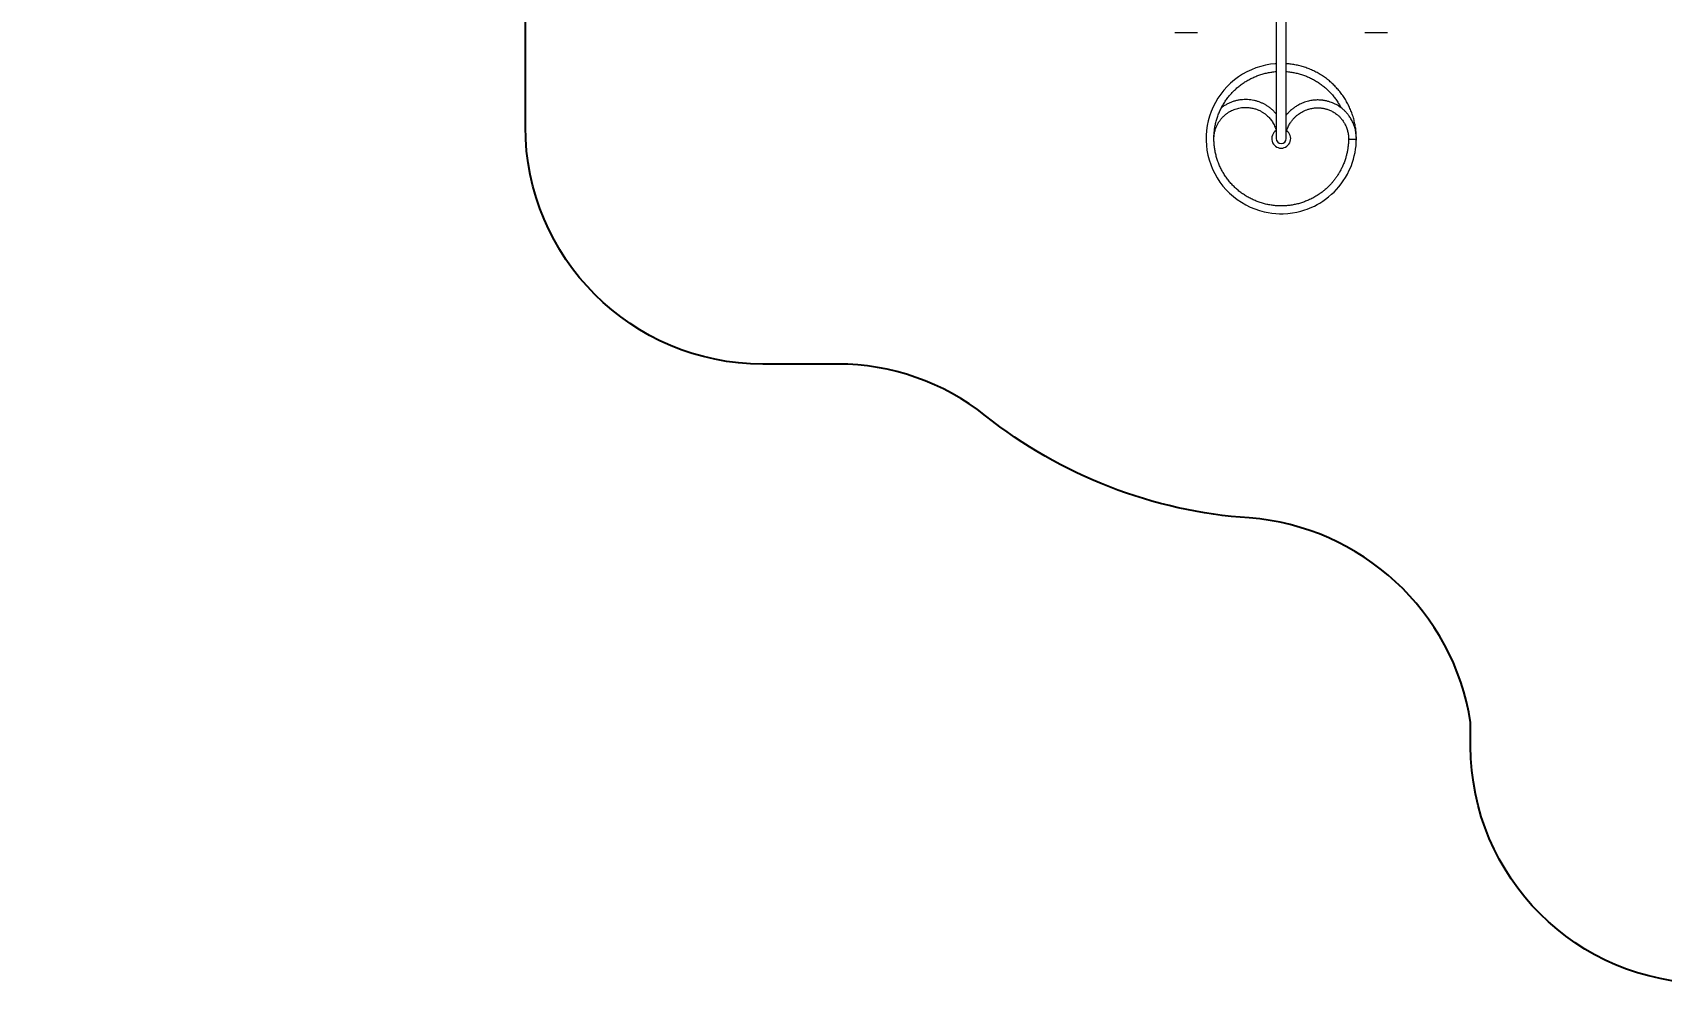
# Model space of a CAD drawing. Header units: millimetres. Extents: x -6562 to 7161, y -6069 to 5384.
# Drawn here: x -6562 to 300, y -6069 to -2062 of the extents above; entities that cross this region are included whole.
import ezdxf

# ---------------------------------------------------------------- set-up
doc = ezdxf.new("R2010")
doc.units = ezdxf.units.MM
for name, color, linetype in [('DiKom', 7, 'Continuous'), ('DIKOM_ОБЪЕКТ', 7, 'Continuous'), ('DIKOM_РАЗМЕР_ЗОНА', 7, 'Continuous'), ('DIKOM_РАЗМЕР_ОБЪЕКТА', 7, 'Continuous')]:
    doc.layers.add(name, color=color, linetype=linetype)
doc.styles.add('style1', font='arial.ttf', dxfattribs={"width": 0.8})
doc.dimstyles.new('1-50', dxfattribs={"dimtxt": 300, "dimasz": 200, "dimexe": 100, "dimexo": 0, "dimgap": 100, "dimtad": 1, "dimtxsty": 'style1', "dimcen": 200, "dimclrd": 7, "dimclre": 7, "dimclrt": 7, "dimadec": 1, "dimazin": 2, "dimtfac": 1, "dimtmove": 0, "dimatfit": 2, "dimfxl": 0, "dimlwd": 25, "dimlwe": 18, "dimarcsym": 0})

# ---------------------------------------------------------------- blocks, each defined once
blk = doc.blocks.new('*D9')
at = {"layer": 'Defpoints', "color": 0, "transparency": 16777216}
for p in [(-2276.8, 2530.5), (6418.8, 2530.5), (1009.4, -4069.5)]:
    blk.add_point(p, dxfattribs=at)
at = {"layer": 'DIKOM_РАЗМЕР_ОБЪЕКТА', "color": 7, "lineweight": 18, "transparency": 16777216}
for p, q in [((-2276.8, 2530.5), (6518.8, 2530.5)), ((1009.4, -4069.5), (6518.8, -4069.5))]:
    blk.add_line(p, q, dxfattribs=at)
at = {"layer": 'DIKOM_РАЗМЕР_ОБЪЕКТА', "color": 7, "lineweight": 25, "transparency": 16777216}
blk.add_line((6418.8, -3869.5), (6418.8, 2330.5), dxfattribs=at)
at = {"layer": 'DIKOM_РАЗМЕР_ОБЪЕКТА', "color": 7, "transparency": 16777216}
for points in [[(6385.4, 2330.5), (6452.1, 2330.5), (6418.8, 2530.5)], [(6385.4, -3869.5), (6452.1, -3869.5), (6418.8, -4069.5)]]:
    blk.add_solid(points, dxfattribs=at)
at = {"layer": 'DIKOM_РАЗМЕР_ОБЪЕКТА', "color": 7, "transparency": 16777216, "insert": (6165.6, -1011), "char_height": 300, "attachment_point": 5, "rotation": 90, "style": 'style1'}
blk.add_mtext('6600', dxfattribs=at)
blk = doc.blocks.new('*D12')
at = {"layer": 'Defpoints', "color": 0, "transparency": 16777216}
for p in [(-2088.2, 4030.5), (7061.3, 4030.5), (1371.9, -6069.5)]:
    blk.add_point(p, dxfattribs=at)
at = {"layer": 'DIKOM_РАЗМЕР_ЗОНА', "color": 7, "lineweight": 18, "transparency": 16777216}
for p, q in [((-2088.2, 4030.5), (7161.3, 4030.5)), ((1371.9, -6069.5), (7161.3, -6069.5))]:
    blk.add_line(p, q, dxfattribs=at)
at = {"layer": 'DIKOM_РАЗМЕР_ЗОНА', "color": 7, "lineweight": 25, "transparency": 16777216}
blk.add_line((7061.3, -5869.5), (7061.3, 3830.5), dxfattribs=at)
at = {"layer": 'DIKOM_РАЗМЕР_ЗОНА', "color": 7, "transparency": 16777216}
for points in [[(7027.9, 3830.5), (7094.6, 3830.5), (7061.3, 4030.5)], [(7027.9, -5869.5), (7094.6, -5869.5), (7061.3, -6069.5)]]:
    blk.add_solid(points, dxfattribs=at)
at = {"layer": 'DIKOM_РАЗМЕР_ЗОНА', "color": 7, "transparency": 16777216, "insert": (6808.1, -1011), "char_height": 300, "attachment_point": 5, "rotation": 90, "style": 'style1'}
blk.add_mtext('10100', dxfattribs=at)

msp = doc.modelspace()

# ---------------------------------------------------------------- linework, layer by layer
at = {"layer": 'DiKom', "color": 3}
for points in [[(-2547.867, -3677.151, 0.1696997), (-3170.727, -3459.484), (-3486.028, -3459.484, -0.41421356), (-4486.028, -2459.484), (-4486.028, -811.484, 0.41072671), (-5474.109, 188.445), (-5574.109, 188.445, -0.41072671), (-6562.19, 1188.374), (-6562.19, 3030.513, -0.41421356), (-5562.19, 4030.513), (419.542, 4030.513, -0.29412251)], [(495.853, -6069.487, -0.41421356), (-504.147, -5069.487), (-504.147, -4969.487, 0.34789434), (-1436.814, -4107.945, -0.15241626), (-2547.867, -3677.151)]]:
    msp.add_lwpolyline(points, format="xyb", dxfattribs=at)
at = {"layer": 'DIKOM_ОБЪЕКТ', "color": 7, "linetype": 'Continuous', "lineweight": 15}
for p, q in [((-1323.147, -2010.284), (-1323.147, -2509.485)), ((-1281.147, -2509.485), (-1281.147, -2010.284)), ((-1750.147, -2062.485), (-1654.147, -2062.485)), ((-950.147, -2062.485), (-854.147, -2062.485)), ((-902.147, -2062.485), (-870.147, -2062.485)), ((-1018.718, -2507.481), (-1018.94, -2519.61))]:
    msp.add_line(p, q, dxfattribs=at)
at = {"layer": 'DIKOM_ОБЪЕКТ', "color": 7, "linetype": 'Continuous', "lineweight": 15, "flags": 128}
for points in [[(-1323.147, -2193.79), (-1327.158, -2193.975), (-1347.878, -2196.306), (-1368.4, -2199.999), (-1388.635, -2205.032), (-1408.494, -2211.386), (-1427.891, -2219.037), (-1446.743, -2227.947), (-1464.968, -2238.078), (-1482.485, -2249.388), (-1499.219, -2261.829), (-1515.099, -2275.341), (-1530.055, -2289.871), (-1544.02, -2305.355), (-1556.936, -2321.725), (-1568.747, -2338.908), (-1579.4, -2356.833), (-1588.849, -2375.421), (-1597.055, -2394.589), (-1603.981, -2414.257), (-1609.594, -2434.338), (-1613.876, -2454.745), (-1616.805, -2475.39), (-1618.366, -2496.183), (-1618.555, -2517.034), (-1617.373, -2537.852), (-1614.821, -2558.546), (-1610.91, -2579.027), (-1605.662, -2599.208), (-1599.096, -2618.998), (-1591.239, -2638.313), (-1582.129, -2657.069), (-1571.805, -2675.185), (-1560.309, -2692.58), (-1547.691, -2709.181), (-1534.011, -2724.917), (-1519.322, -2739.717), (-1503.69, -2753.516), (-1487.184, -2766.258), (-1469.876, -2777.885), (-1451.839, -2788.346), (-1433.151, -2797.597), (-1413.897, -2805.599), (-1394.157, -2812.314), (-1374.016, -2817.714), (-1357.679, -2821.073), (-1341.343, -2823.548), (-1325.147, -2825.146), (-1309.137, -2825.905), (-1293.357, -2825.86), (-1274.012, -2824.731), (-1255.154, -2822.475), (-1236.843, -2819.172), (-1219.13, -2814.901), (-1210.512, -2812.428), (-1202.031, -2809.733), (-1193.108, -2806.608), (-1183.531, -2802.915), (-1173.337, -2798.585), (-1162.573, -2793.544), (-1151.292, -2787.718), (-1139.557, -2781.029), (-1127.443, -2773.398), (-1115.032, -2764.747), (-1102.419, -2755.003), (-1089.709, -2744.094), (-1079.553, -2734.482), (-1069.481, -2724.049), (-1059.563, -2712.767), (-1049.877, -2700.616), (-1040.507, -2687.575), (-1031.541, -2673.631), (-1023.075, -2658.779), (-1015.203, -2643.021), (-1008.026, -2626.369), (-1001.648, -2608.842), (-997.645, -2595.801), (-994.147, -2582.342), (-991.195, -2568.481), (-988.828, -2554.24), (-987.087, -2539.643), (-986.014, -2524.717), (-985.647, -2509.495), (-985.647, -2509.495)], [(-1018.647, -2509.475), (-1018.643, -2509.542), (-1018.414, -2509.919), (-1017.837, -2510.287), (-1016.927, -2510.638), (-1015.701, -2510.963), (-1014.187, -2511.258), (-1012.416, -2511.514), (-1010.426, -2511.728), (-1008.259, -2511.894), (-1005.963, -2512.007), (-1003.585, -2512.068), (-1001.176, -2512.073), (-998.788, -2512.024)], [(-998.788, -2512.024), (-996.472, -2511.92), (-994.276, -2511.764), (-992.249, -2511.559), (-990.432, -2511.311), (-988.865, -2511.023), (-987.581, -2510.703), (-986.608, -2510.357), (-985.966, -2509.991), (-985.668, -2509.616), (-985.647, -2509.495)]]:
    msp.add_lwpolyline(points, dxfattribs=at)
at = {"layer": 'DIKOM_ОБЪЕКТ', "color": 7, "linetype": 'Continuous', "lineweight": 15}
for radius, start, end in [(40, 121.9011866, 270), (21, 180, 0), (21, 180, 270), (40, 270, 55.5527783), (21, 270, 0)]:
    msp.add_arc((-1302.147, -2509.484), radius, start, end, dxfattribs=at)
for points, knots in [([(-986.226, -2527.669), (-985.95, -2521.337), (-985.371, -2508.06), (-986.182, -2487.817), (-988.267, -2467.058), (-991.751, -2446.483), (-996.571, -2426.182), (-1002.717, -2406.241), (-1010.166, -2386.749), (-1018.884, -2367.791), (-1028.826, -2349.445), (-1039.956, -2331.795), (-1052.228, -2314.918), (-1065.581, -2298.884), (-1079.959, -2283.762), (-1095.306, -2269.624), (-1111.549, -2256.526), (-1128.617, -2244.522), (-1146.441, -2233.672), (-1164.941, -2224.02), (-1184.035, -2215.603), (-1203.641, -2208.464), (-1223.676, -2202.626), (-1244.053, -2198.157), (-1263.238, -2195.109), (-1275.66, -2194.199), (-1281.147, -2193.796)], [0, 0, 0, 0, 0.03845501, 0.08064398, 0.12283289, 0.16502143, 0.20721045, 0.24939914, 0.29158957, 0.33377907, 0.37596654, 0.41815581, 0.46034473, 0.50253387, 0.54472288, 0.58691132, 0.62910003, 0.67128959, 0.7134783, 0.75566709, 0.79785568, 0.8400452, 0.88223383, 0.92442283, 0.96661165, 1, 1, 1, 1]), ([(-1018.647, -2509.474), (-1018.738, -2514.945), (-1018.918, -2525.75), (-1020.346, -2541.697), (-1022.536, -2557.131), (-1025.496, -2572.014), (-1029.416, -2587.454), (-1034.427, -2603.291), (-1040.623, -2619.347), (-1047.491, -2634.414), (-1054.902, -2648.489), (-1062.741, -2661.576), (-1070.898, -2673.69), (-1079.263, -2684.857), (-1087.739, -2695.109), (-1096.236, -2704.48), (-1104.675, -2713.01), (-1112.983, -2720.741), (-1121.44, -2728.019), (-1129.974, -2734.802), (-1138.597, -2741.127), (-1147.082, -2746.889), (-1155.649, -2752.27), (-1164.44, -2757.361), (-1173.445, -2762.154), (-1184.976, -2767.768), (-1199.221, -2773.847), (-1216.356, -2779.897), (-1233.973, -2784.868), (-1252.005, -2788.717), (-1270.372, -2791.404), (-1288.961, -2792.882), (-1307.646, -2793.134), (-1326.312, -2792.159), (-1344.872, -2789.954), (-1363.247, -2786.53), (-1381.357, -2781.907), (-1399.123, -2776.102), (-1416.467, -2769.135), (-1433.316, -2761.044), (-1449.597, -2751.863), (-1465.236, -2741.627), (-1480.167, -2730.383), (-1494.327, -2718.183), (-1507.653, -2705.077), (-1520.083, -2691.119), (-1531.571, -2676.376), (-1542.064, -2660.908), (-1551.512, -2644.781), (-1559.879, -2628.067), (-1567.13, -2610.84), (-1573.229, -2593.172), (-1578.148, -2575.14), (-1581.874, -2556.825), (-1584.385, -2538.303), (-1585.668, -2519.656), (-1585.722, -2500.965), (-1584.548, -2482.312), (-1582.145, -2463.776), (-1578.526, -2445.439), (-1573.711, -2427.379), (-1567.716, -2409.675), (-1560.566, -2392.407), (-1552.296, -2375.645), (-1542.943, -2359.462), (-1532.54, -2343.934), (-1521.138, -2329.124), (-1508.789, -2315.093), (-1495.54, -2301.909), (-1481.451, -2289.627), (-1466.587, -2278.296), (-1451.008, -2267.97), (-1434.781, -2258.694), (-1417.98, -2250.505), (-1400.676, -2243.437), (-1382.944, -2237.532), (-1364.862, -2232.784), (-1346.503, -2229.329), (-1332.562, -2227.373), (-1324.746, -2226.965), (-1323.147, -2226.882)], [0, 0, 0, 0, 0.01248314, 0.02465144, 0.03650406, 0.04804019, 0.05925931, 0.07283635, 0.08591877, 0.09850611, 0.11059882, 0.12219664, 0.13329943, 0.1439079, 0.1540214, 0.16364061, 0.17276452, 0.18139353, 0.18952756, 0.19821792, 0.20626177, 0.21392489, 0.22161696, 0.2293416, 0.23709931, 0.24488999, 0.25860115, 0.27241361, 0.28632697, 0.30034116, 0.31445604, 0.32865394, 0.3428603, 0.35706662, 0.37127292, 0.38547927, 0.39968517, 0.41389157, 0.4280979, 0.44230414, 0.45651067, 0.47071697, 0.48492322, 0.49912963, 0.5133354, 0.52754155, 0.54174785, 0.5559543, 0.57016081, 0.58436684, 0.59857287, 0.61277934, 0.62698542, 0.64119146, 0.65539763, 0.66960432, 0.68381055, 0.69801686, 0.71222262, 0.72642878, 0.74063544, 0.75484152, 0.76904764, 0.7832539, 0.79746035, 0.81166645, 0.8258727, 0.84007873, 0.85428536, 0.86849153, 0.88269774, 0.89690375, 0.91110977, 0.92531625, 0.93952241, 0.95372876, 0.96793504, 0.98214119, 0.99634772, 1, 1, 1, 1]), ([(-1281.147, -2226.918), (-1278.093, -2227.114), (-1268.823, -2227.709), (-1253.463, -2230.03), (-1235.162, -2233.792), (-1217.155, -2238.812), (-1199.517, -2244.993), (-1182.325, -2252.327), (-1165.652, -2260.774), (-1149.57, -2270.3), (-1134.153, -2280.867), (-1119.465, -2292.425), (-1105.567, -2304.923), (-1092.526, -2318.313), (-1080.39, -2332.529), (-1069.235, -2347.522), (-1059.108, -2363.024), (-1053.277, -2373.827), (-1050.405, -2379.148)], [0, 0, 0, 0, 0.03178884, 0.09646275, 0.16113597, 0.22580809, 0.29047897, 0.35515104, 0.41982448, 0.48449761, 0.54917014, 0.61384185, 0.67851439, 0.74318824, 0.80786091, 0.87253212, 0.93720421, 1, 1, 1, 1]), ([(-1585.504, -2505.63), (-1585.457, -2503.712), (-1585.334, -2498.785), (-1584.42, -2491.091), (-1582.963, -2482.785), (-1581.105, -2475.17), (-1578.991, -2468.245), (-1576.585, -2461.648), (-1573.954, -2455.469), (-1571.18, -2449.79), (-1568.567, -2444.999), (-1566.216, -2441.053), (-1563.882, -2437.406), (-1561.365, -2433.736), (-1558.339, -2429.654), (-1554.815, -2425.276), (-1550.654, -2420.559), (-1545.794, -2415.577), (-1539.283, -2409.596), (-1531.111, -2403.131), (-1521.352, -2396.724), (-1511.322, -2391.314), (-1501.135, -2386.872), (-1490.792, -2383.335), (-1480.188, -2380.633), (-1469.196, -2378.769), (-1458.576, -2377.868), (-1448.453, -2377.789), (-1438.988, -2378.378), (-1429.802, -2379.602), (-1421.281, -2381.329), (-1413.707, -2383.354), (-1407.088, -2385.518), (-1401.197, -2387.765), (-1395.587, -2390.195), (-1389.846, -2393.001), (-1384.427, -2395.989), (-1379.397, -2399.069), (-1374.772, -2402.164), (-1369.891, -2405.743), (-1364.654, -2409.977), (-1359.032, -2415.044), (-1353.134, -2421.044), (-1347.383, -2427.732), (-1341.901, -2435.066), (-1336.793, -2442.991), (-1331.974, -2451.833), (-1327.953, -2460.914), (-1324.979, -2469.022), (-1323.676, -2473.909), (-1323.147, -2475.894)], [0, 0, 0, 0, 0.01533688, 0.03938288, 0.06183426, 0.08268905, 0.10194781, 0.11961008, 0.13869676, 0.15548306, 0.16997002, 0.18215822, 0.19204385, 0.20442637, 0.21754661, 0.23242405, 0.2490604, 0.26745468, 0.28760801, 0.31909778, 0.34983086, 0.37979366, 0.40898481, 0.43740448, 0.46585847, 0.49508279, 0.52507813, 0.54963144, 0.57467769, 0.59964813, 0.62251179, 0.64308546, 0.6613692, 0.67736276, 0.69277997, 0.70958587, 0.72778253, 0.74163235, 0.7561929, 0.77177816, 0.78951467, 0.80950173, 0.83173761, 0.85622215, 0.87949163, 0.90448162, 0.93119213, 0.95962166, 0.98360417, 1, 1, 1, 1]), ([(-1323.147, -2405.417), (-1323.26, -2405.274), (-1324.976, -2403.09), (-1328.523, -2399.153), (-1333.74, -2393.649), (-1339.114, -2388.53), (-1344.603, -2383.731), (-1351.546, -2378.179), (-1360.049, -2372.154), (-1370.363, -2365.916), (-1381.157, -2360.399), (-1392.611, -2355.565), (-1404.744, -2351.489), (-1417.497, -2348.273), (-1430.8, -2346.022), (-1444.569, -2344.826), (-1458.706, -2344.775), (-1473.015, -2345.94), (-1487.279, -2348.343), (-1501.293, -2351.968), (-1514.936, -2356.781), (-1528.094, -2362.733), (-1540.562, -2369.778), (-1549.036, -2375.409), (-1553.261, -2378.711), (-1553.781, -2379.117)], [0, 0, 0, 0, 0.00214583, 0.03264004, 0.06218176, 0.09120761, 0.11971434, 0.1477028, 0.19543417, 0.24174112, 0.28877143, 0.33721105, 0.38706279, 0.43828805, 0.49078476, 0.54454229, 0.59956262, 0.65571067, 0.71204211, 0.76837015, 0.82469373, 0.88101684, 0.93711973, 0.99225962, 1, 1, 1, 1]), ([(-985.647, -2509.495), (-985.722, -2505.696), (-985.868, -2498.256), (-987.012, -2487.403), (-988.721, -2477.122), (-990.966, -2467.44), (-993.844, -2457.676), (-997.384, -2447.967), (-1001.584, -2438.455), (-1006.022, -2429.882), (-1010.563, -2422.213), (-1015.095, -2415.41), (-1019.513, -2409.428), (-1023.802, -2404.123), (-1028.077, -2399.251), (-1032.497, -2394.598), (-1037.17, -2390.061), (-1042.095, -2385.654), (-1048.333, -2380.519), (-1056.074, -2374.828), (-1065.506, -2368.843), (-1075.355, -2363.52), (-1085.314, -2358.995), (-1094.16, -2355.661), (-1101.78, -2353.243), (-1108.134, -2351.514), (-1113.954, -2350.172), (-1118.692, -2349.251), (-1122.427, -2348.621), (-1125.733, -2348.129), (-1129.469, -2347.652), (-1134.88, -2347.097), (-1141.958, -2346.642), (-1150.539, -2346.524), (-1159.468, -2346.877), (-1168.585, -2347.733), (-1177.859, -2349.122), (-1187.865, -2351.204), (-1198.346, -2354.083), (-1209.002, -2357.801), (-1218.992, -2362.035), (-1228.284, -2366.672), (-1236.115, -2371.177), (-1242.642, -2375.366), (-1248.121, -2379.194), (-1253.709, -2383.423), (-1259.707, -2388.375), (-1266.277, -2394.338), (-1273.242, -2401.472), (-1278.296, -2407.063), (-1280.84, -2410.402), (-1281.147, -2410.806)], [0, 0, 0, 0, 0.02783358, 0.05451592, 0.080047, 0.1044218, 0.12764196, 0.15503991, 0.18063004, 0.20441206, 0.22638619, 0.24654941, 0.26490372, 0.28144639, 0.29705938, 0.31290456, 0.32898612, 0.34530322, 0.36185665, 0.38882984, 0.41640485, 0.44448632, 0.47158837, 0.49720295, 0.51424951, 0.53056694, 0.5457436, 0.5582519, 0.56610481, 0.57361846, 0.58284665, 0.59380646, 0.61361178, 0.6349302, 0.65675997, 0.67909962, 0.7019506, 0.7253126, 0.75373285, 0.78119333, 0.80750265, 0.83266282, 0.85667497, 0.87312381, 0.88898654, 0.90519813, 0.92398013, 0.94542702, 0.96953795, 0.99631528, 1, 1, 1, 1]), ([(-1281.147, -2482.348), (-1280.719, -2480.665), (-1279.476, -2475.781), (-1276.702, -2468.111), (-1273.07, -2459.566), (-1269.154, -2451.867), (-1265.125, -2444.981), (-1260.923, -2438.628), (-1256.643, -2432.855), (-1252.349, -2427.64), (-1248.158, -2422.998), (-1243.903, -2418.677), (-1239.426, -2414.509), (-1234.717, -2410.5), (-1228.525, -2405.684), (-1220.631, -2400.298), (-1210.804, -2394.699), (-1200.339, -2389.828), (-1190.53, -2386.238), (-1181.584, -2383.679), (-1173.651, -2381.91), (-1165.522, -2380.607), (-1157.472, -2379.82), (-1149.882, -2379.531), (-1143.12, -2379.642), (-1137.298, -2380.014), (-1132.19, -2380.549), (-1127.419, -2381.223), (-1122.55, -2382.093), (-1117.273, -2383.249), (-1111.44, -2384.794), (-1104.983, -2386.849), (-1097.956, -2389.517), (-1090.609, -2392.836), (-1083.305, -2396.718), (-1076.37, -2400.997), (-1070.222, -2405.344), (-1064.795, -2409.66), (-1060.02, -2413.867), (-1055.591, -2418.172), (-1051.487, -2422.558), (-1047.532, -2427.2), (-1043.535, -2432.374), (-1039.584, -2438.095), (-1035.738, -2444.396), (-1032.086, -2451.232), (-1028.595, -2458.883), (-1025.626, -2466.75), (-1023.196, -2474.715), (-1021.286, -2482.66), (-1019.823, -2491.139), (-1018.839, -2500.132), (-1018.712, -2506.313), (-1018.647, -2509.474)], [0, 0, 0, 0, 0.01342088, 0.03895782, 0.06279546, 0.08492966, 0.10536233, 0.12409213, 0.14340811, 0.16049871, 0.17591176, 0.19137642, 0.20701616, 0.22283299, 0.23882449, 0.26722881, 0.29616748, 0.3257408, 0.3560719, 0.37671858, 0.39770275, 0.41902276, 0.44060707, 0.46059974, 0.47819474, 0.49339206, 0.50620739, 0.51840412, 0.531171, 0.54503361, 0.56085453, 0.57864799, 0.59841149, 0.62013656, 0.64230194, 0.66379159, 0.684607, 0.70191281, 0.71872207, 0.73503721, 0.75085749, 0.76631407, 0.78335406, 0.80262274, 0.82131112, 0.84170667, 0.86381023, 0.8876225, 0.90790422, 0.92928295, 0.9517581, 0.97532981, 1, 1, 1, 1])]:
    msp.add_open_spline(points, degree=3, knots=knots, dxfattribs=at)

# ---------------------------------------------------------------- dimensions: what is measured, and where the dimension line sits
at = {"layer": 'DIKOM_РАЗМЕР_ЗОНА'}
dim = msp.add_linear_dim(base=(7061.257, 4030.513), p1=(1371.853, -6069.487), p2=(-2088.229, 4030.513), angle=270, dimstyle='1-50', dxfattribs=at)
dim.commit()
dim.dimension.update_dxf_attribs({"geometry": '*D12', "text_midpoint": (7061.257, -1010.997), "dimtype": 160})
at = {"layer": 'DIKOM_РАЗМЕР_ОБЪЕКТА'}
dim = msp.add_linear_dim(base=(6418.775, 2530.513), p1=(1009.353, -4069.487), p2=(-2276.848, 2530.513), angle=270, dimstyle='1-50', dxfattribs=at)
dim.commit()
dim.dimension.update_dxf_attribs({"geometry": '*D9', "text_midpoint": (6418.775, -1010.997), "dimtype": 160})

doc.saveas('drawing.dxf')
